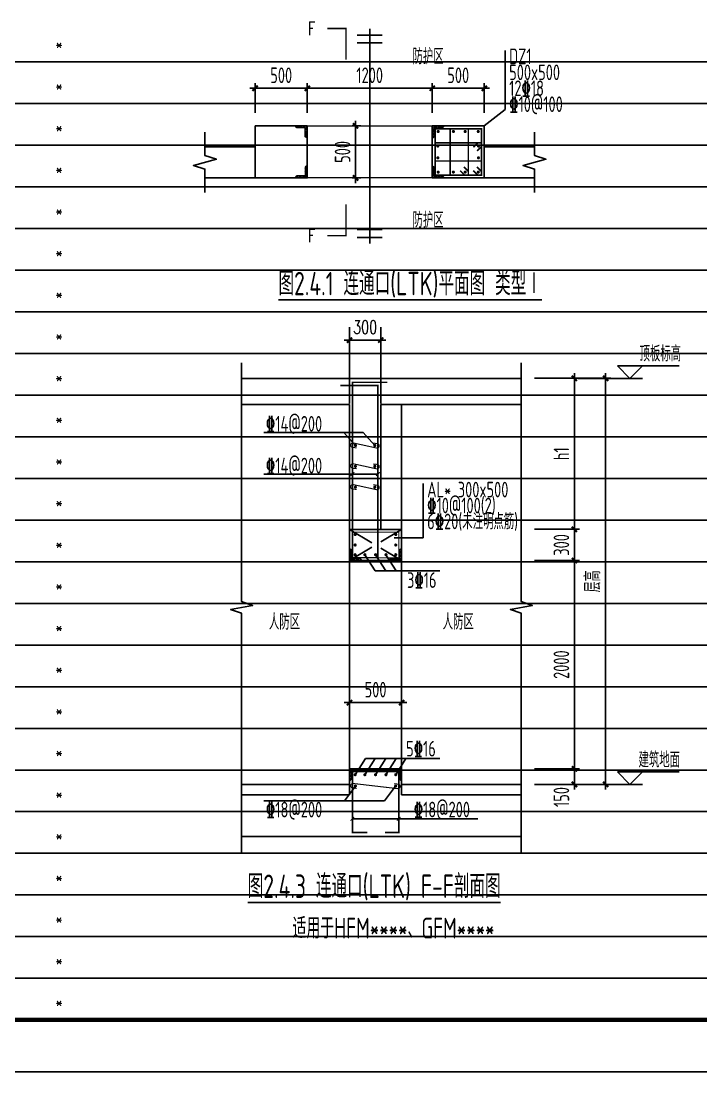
# Model space of a CAD drawing. Extents: x 37906 to 290206, y -18154 to 41246.
# Drawn here: x 50966 to 57496, y 11546 to 21639 of the extents above; entities that cross this region are included whole.
import ezdxf
from ezdxf.enums import TextEntityAlignment as Align

# ---------------------------------------------------------------- set-up
doc = ezdxf.new("R2010")
doc.units = 0
doc.header["$LTSCALE"] = 1000
doc.header["$MEASUREMENT"] = 0
doc.linetypes.add('DASH', pattern=[0.35, 0.25, -0.1])
for name, color, linetype, lineweight in [('0-DOOR', 6, 'Continuous', 18), ('REINL', 1, 'Continuous', 0), ('人防细线', 142, 'Continuous', 18)]:
    doc.layers.add(name, color=color, linetype=linetype, lineweight=lineweight)
for name, color, linetype in [('COLU', 7, 'Continuous'), ('DETL', 7, 'Continuous'), ('DETL_TEXT', 7, 'Continuous'), ('DIM', 3, 'Continuous'), ('DIM_SYMB', 3, 'Continuous'), ('ECA_TK', 7, 'Continuous'), ('PUB_DIM', 3, 'Continuous'), ('PUB_TEXT', 7, 'Continuous'), ('REIN', 1, 'Continuous'), ('TEXT', 7, 'Continuous'), ('tk', 7, 'Continuous'), ('WALL', 9, 'Continuous')]:
    doc.layers.add(name, color=color, linetype=linetype)
doc.styles.add('_TCH_DIM_T3', font='SIMPLEX', dxfattribs={"width": 0.705882, "bigfont": 'GBCBIG'})
doc.styles.add('_TCH_LABEL', font='COMPLEX', dxfattribs={"bigfont": 'GBCBIG'})
doc.styles.add('TSSD_Dimension', font='tssdeng.shx', dxfattribs={"width": 0.7, "bigfont": 'hztxt.shx'})
doc.styles.add('TSSD_Label', font='tssdeng2.shx', dxfattribs={"width": 0.7, "bigfont": 'tssdchn.shx'})
doc.styles.add('TSSD_Norm', font='tssdeng.shx', dxfattribs={"bigfont": 'hztxt.shx'})
doc.styles.add('TSSD_Rein', font='tssdeng2.shx', dxfattribs={"width": 0.7, "bigfont": 'tssdchn.shx'})
doc.dimstyles.new('_TCH_ARCH&&50', dxfattribs={"dimtxt": 127.5, "dimasz": 50, "dimexe": 125, "dimexo": 150, "dimgap": 61.25, "dimtad": 1, "dimdec": 0, "dimrnd": 5, "dimzin": 0, "dimdsep": 46, "dimtxsty": '_TCH_DIM_T3', "dimblk": 'ARCHTICK', "dimcen": 0.09, "dimclrt": 7, "dimazin": 2, "dimtfac": 1, "dimtdec": 0, "dimtix": 1, "dimtmove": 2, "dimatfit": 3, "dimfxl": 1, "dimtolj": 1, "dimtzin": 0, "dimarcsym": 0})
doc.dimstyles.new('TSSD_50_50', dxfattribs={"dimtxt": 150, "dimasz": 50, "dimexe": 50, "dimexo": 125, "dimgap": 50, "dimtad": 1, "dimdec": 0, "dimzin": 0, "dimdsep": 46, "dimtxsty": 'TSSD_Dimension', "dimblk": 'ARCHTICK', "dimblk1": 'ARCHTICK', "dimblk2": 'ARCHTICK', "dimcen": 0, "dimdle": 50, "dimclrt": 7, "dimadec": 0, "dimazin": 0, "dimtfac": 1, "dimtdec": 0, "dimtix": 1, "dimtmove": 2, "dimatfit": 3, "dimfxl": 1, "dimtolj": 1, "dimtzin": 0, "dimarcsym": 0})

# ---------------------------------------------------------------- blocks, each defined once
blk = doc.blocks.new('10B_A1')
at = {"layer": 'ECA_TK'}
blk.add_lwpolyline([(0, 0), (841, 0), (841, 594), (0, 594)], close=True, dxfattribs=at)
at = {"layer": 'ECA_TK', "const_width": 0.8}
blk.add_lwpolyline([(831, 10), (831, 584), (18, 584), (18, 10)], close=True, dxfattribs=at)
blk = doc.blocks.new('20190225.14125870')
at = {"color": 8, "lineweight": -3, "style": 'TSSD_Norm', "width": 0.8}
for p in [(0, 9142.25), (0, 8742.25), (0, 8342.25), (0, 7942.25), (0, 7542.25), (0, 7142.25), (0, 6742.25), (0, 6342.25), (0, 5942.25), (0, 5542.25), (0, 5142.25), (0, 4742.25), (0, 4342.25), (0, 3942.25), (0, 3542.25), (0, 3142.25), (0, 2742.25), (0, 2342.25), (0, 1942.25), (0, 1542.25), (0, 1142.25), (0, 742.25), (0, 342.25), (0, -57.75)]:
    blk.add_text('*', height=136.5, dxfattribs=at).set_placement(p)
blk = doc.blocks.new('20190225.14171298')
at = {"layer": 'Defpoints', "color": 8, "lineweight": -3}
for p, q in [((37350, 8800), (0, 8800)), ((37350, 8400), (0, 8400)), ((37350, 8000), (0, 8000)), ((37350, 7600), (0, 7600)), ((37350, 7200), (0, 7200)), ((37350, 6800), (0, 6800)), ((37350, 6400), (0, 6400)), ((37350, 6000), (0, 6000)), ((37350, 5600), (0, 5600)), ((37350, 5200), (0, 5200)), ((37350, 4800), (0, 4800)), ((37350, 4400), (0, 4400)), ((37350, 4000), (0, 4000)), ((37350, 3600), (0, 3600)), ((37350, 3200), (0, 3200)), ((37350, 2800), (0, 2800)), ((37350, 2400), (0, 2400)), ((37350, 2000), (0, 2000)), ((37350, 1600), (0, 1600)), ((37350, 1200), (0, 1200)), ((37350, 800), (0, 800)), ((37350, 400), (0, 400)), ((37350, 400), (0, 400)), ((37350, 0), (0, 0))]:
    blk.add_line(p, q, dxfattribs=at)
blk = doc.blocks.new('MJ-U')
at = {"layer": 'WALL'}
h = blk.add_hatch(dxfattribs=at)
h.set_pattern_fill('ANSI31', color=6, scale=100, style=0)
h.set_pattern_definition([(45, (-873776.461, -21584.63), (-8.83883476, 8.83883476), [])])
h.paths.add_polyline_path([(-117, 0), (0, 0), (0, -118), (-20, -104), (-20, -20), (-100, -20)])
at = {"layer": 'WALL', "color": 6}
blk.add_line((-117, 0), (-100, -20), dxfattribs=at)
at = {"layer": '人防细线', "color": 6}
for p, q in [((-117, 0), (0, 0)), ((-100, -20), (-117, 0)), ((0, 0), (0, -118)), ((-20, -20), (-100, -20)), ((-20, -104), (-20, -20)), ((0, -118), (-20, -104))]:
    blk.add_line(p, q, dxfattribs=at)
blk = doc.blocks.new('_ArchTick')
at = {"color": 0, "linetype": 'ByBlock', "const_width": 0.4}
blk.add_lwpolyline([(-0.5, -0.5), (0.5, 0.5)], dxfattribs=at)
blk = doc.blocks.new('*D9')
at = {"layer": 'Defpoints', "color": 0, "transparency": 16777216}
for p in [(53715, 20993), (53215, 20632), (53715, 20632)]:
    blk.add_point(p, dxfattribs=at)
at = {"layer": 'DIM', "color": 0, "lineweight": -2, "transparency": 16777216}
for p, q in [((53215, 20757), (53215, 21043)), ((53715, 20757), (53715, 21043)), ((53165, 20993), (53765, 20993))]:
    blk.add_line(p, q, dxfattribs=at)
at = {"layer": 'DIM', "color": 0, "lineweight": -2, "transparency": 16777216, "xscale": 50, "yscale": 50, "zscale": 50, "rotation": 180}
blk.add_blockref('_ArchTick', (53215, 20993), dxfattribs=at)
at = {"layer": 'DIM', "color": 0, "lineweight": -2, "transparency": 16777216, "xscale": 50, "yscale": 50, "zscale": 50}
blk.add_blockref('_ArchTick', (53715, 20993), dxfattribs=at)
at = {"layer": 'DIM', "color": 7, "transparency": 16777216, "insert": (53465, 21118), "char_height": 150, "attachment_point": 5, "style": 'TSSD_Dimension'}
blk.add_mtext('\\A1;500', dxfattribs=at)
blk = doc.blocks.new('*D10')
at = {"layer": 'Defpoints', "color": 0, "transparency": 16777216}
for p in [(54915, 20993), (53715, 20632), (54915, 20632)]:
    blk.add_point(p, dxfattribs=at)
at = {"layer": 'DIM', "color": 0, "lineweight": -2, "transparency": 16777216}
for p, q in [((53715, 20757), (53715, 21043)), ((54915, 20757), (54915, 21043)), ((53665, 20993), (54965, 20993))]:
    blk.add_line(p, q, dxfattribs=at)
at = {"layer": 'DIM', "color": 0, "lineweight": -2, "transparency": 16777216, "xscale": 50, "yscale": 50, "zscale": 50, "rotation": 180}
blk.add_blockref('_ArchTick', (53715, 20993), dxfattribs=at)
at = {"layer": 'DIM', "color": 0, "lineweight": -2, "transparency": 16777216, "xscale": 50, "yscale": 50, "zscale": 50}
blk.add_blockref('_ArchTick', (54915, 20993), dxfattribs=at)
at = {"layer": 'DIM', "color": 7, "transparency": 16777216, "insert": (54315, 21118), "char_height": 150, "attachment_point": 5, "style": 'TSSD_Dimension'}
blk.add_mtext('\\A1;1200', dxfattribs=at)
blk = doc.blocks.new('*D11')
at = {"layer": 'Defpoints', "color": 0, "transparency": 16777216}
for p in [(55415, 20993), (54915, 20632), (55415, 20632)]:
    blk.add_point(p, dxfattribs=at)
at = {"layer": 'DIM', "color": 0, "lineweight": -2, "transparency": 16777216}
for p, q in [((54915, 20757), (54915, 21043)), ((55415, 20757), (55415, 21043)), ((54865, 20993), (55465, 20993))]:
    blk.add_line(p, q, dxfattribs=at)
at = {"layer": 'DIM', "color": 0, "lineweight": -2, "transparency": 16777216, "xscale": 50, "yscale": 50, "zscale": 50, "rotation": 180}
blk.add_blockref('_ArchTick', (54915, 20993), dxfattribs=at)
at = {"layer": 'DIM', "color": 0, "lineweight": -2, "transparency": 16777216, "xscale": 50, "yscale": 50, "zscale": 50}
blk.add_blockref('_ArchTick', (55415, 20993), dxfattribs=at)
at = {"layer": 'DIM', "color": 7, "transparency": 16777216, "insert": (55165, 21118), "char_height": 150, "attachment_point": 5, "style": 'TSSD_Dimension'}
blk.add_mtext('\\A1;500', dxfattribs=at)
blk = doc.blocks.new('*D12')
at = {"layer": 'Defpoints', "color": 0, "transparency": 16777216}
for p in [(54023, 20632), (54023, 20132), (54179, 20132)]:
    blk.add_point(p, dxfattribs=at)
at = {"layer": 'DIM', "color": 0, "lineweight": -2, "transparency": 16777216}
for p, q in [((54148, 20632), (54229, 20632)), ((54179, 20682), (54179, 20082)), ((54148, 20132), (54229, 20132))]:
    blk.add_line(p, q, dxfattribs=at)
at = {"layer": 'DIM', "color": 0, "lineweight": -2, "transparency": 16777216, "xscale": 50, "yscale": 50, "zscale": 50}
for p, rotation in [((54179, 20632), 90), ((54179, 20132), 270)]:
    blk.add_blockref('_ArchTick', p, dxfattribs=dict(at, rotation=rotation))
at = {"layer": 'DIM', "color": 7, "transparency": 16777216, "insert": (54054, 20382), "char_height": 150, "attachment_point": 5, "rotation": 90, "style": 'TSSD_Dimension'}
blk.add_mtext('\\A1;500', dxfattribs=at)
blk = doc.blocks.new('*D122')
at = {"layer": 'Defpoints', "color": 0, "transparency": 16777216}
for p in [(55771, 18208), (56581, 18208), (55771, 14308)]:
    blk.add_point(p, dxfattribs=at)
at = {"layer": 'DIM', "color": 0, "lineweight": -2, "transparency": 16777216}
for p, q in [((55896, 18208), (56631, 18208)), ((56581, 14258), (56581, 18258)), ((55896, 14308), (56631, 14308))]:
    blk.add_line(p, q, dxfattribs=at)
at = {"layer": 'DIM', "color": 0, "lineweight": -2, "transparency": 16777216, "xscale": 50, "yscale": 50, "zscale": 50}
for p, rotation in [((56581, 18208), 90), ((56581, 14308), 270)]:
    blk.add_blockref('_ArchTick', p, dxfattribs=dict(at, rotation=rotation))
at = {"layer": 'DIM', "color": 7, "transparency": 16777216, "insert": (56456, 16258), "char_height": 150, "attachment_point": 5, "rotation": 90, "style": 'TSSD_Dimension'}
blk.add_mtext('\\A1;层高', dxfattribs=at)
blk = doc.blocks.new('*D123')
at = {"layer": 'Defpoints', "color": 0, "transparency": 16777216}
for p in [(55771, 16758), (56281, 16758), (55771, 16458)]:
    blk.add_point(p, dxfattribs=at)
at = {"layer": 'DIM', "color": 0, "lineweight": -2, "transparency": 16777216}
for p, q in [((55896, 16758), (56331, 16758)), ((56281, 16758), (56281, 16808)), ((56281, 16458), (56281, 16758)), ((55896, 16458), (56331, 16458)), ((56281, 16458), (56281, 16408))]:
    blk.add_line(p, q, dxfattribs=at)
at = {"layer": 'DIM', "color": 0, "lineweight": -2, "transparency": 16777216, "xscale": 50, "yscale": 50, "zscale": 50}
for p, rotation in [((56281, 16758), 270), ((56281, 16458), 90)]:
    blk.add_blockref('_ArchTick', p, dxfattribs=dict(at, rotation=rotation))
at = {"layer": 'DIM', "color": 7, "transparency": 16777216, "insert": (56156, 16608), "char_height": 150, "attachment_point": 5, "rotation": 90, "style": 'TSSD_Dimension'}
blk.add_mtext('\\A1;300', dxfattribs=at)
blk = doc.blocks.new('*D124')
at = {"layer": 'Defpoints', "color": 0, "transparency": 16777216}
for p in [(55771, 14458), (56281, 14458), (55771, 14308)]:
    blk.add_point(p, dxfattribs=at)
at = {"layer": 'DIM', "color": 0, "lineweight": -2, "transparency": 16777216}
for p, q in [((55896, 14458), (56331, 14458)), ((56281, 14258), (56281, 14508)), ((55896, 14308), (56331, 14308))]:
    blk.add_line(p, q, dxfattribs=at)
at = {"layer": 'DIM', "color": 0, "lineweight": -2, "transparency": 16777216, "xscale": 50, "yscale": 50, "zscale": 50}
for p, rotation in [((56281, 14458), 90), ((56281, 14308), 270)]:
    blk.add_blockref('_ArchTick', p, dxfattribs=dict(at, rotation=rotation))
at = {"layer": 'DIM', "color": 7, "transparency": 16777216, "insert": (56156, 14187), "char_height": 150, "attachment_point": 5, "rotation": 90, "style": 'TSSD_Dimension'}
blk.add_mtext('\\A1;150', dxfattribs=at)
blk = doc.blocks.new('*D125')
at = {"layer": 'Defpoints', "color": 0, "transparency": 16777216}
for p in [(54621, 15093), (54121, 14703), (54621, 14703)]:
    blk.add_point(p, dxfattribs=at)
at = {"layer": 'DIM', "color": 0, "lineweight": -2, "transparency": 16777216}
for p, q in [((54121, 14828), (54121, 15143)), ((54621, 14828), (54621, 15143)), ((54071, 15093), (54671, 15093))]:
    blk.add_line(p, q, dxfattribs=at)
at = {"layer": 'DIM', "color": 0, "lineweight": -2, "transparency": 16777216, "xscale": 50, "yscale": 50, "zscale": 50, "rotation": 180}
blk.add_blockref('_ArchTick', (54121, 15093), dxfattribs=at)
at = {"layer": 'DIM', "color": 0, "lineweight": -2, "transparency": 16777216, "xscale": 50, "yscale": 50, "zscale": 50}
blk.add_blockref('_ArchTick', (54621, 15093), dxfattribs=at)
at = {"layer": 'DIM', "color": 7, "transparency": 16777216, "insert": (54371, 15218), "char_height": 150, "attachment_point": 5, "style": 'TSSD_Dimension'}
blk.add_mtext('\\A1;500', dxfattribs=at)
blk = doc.blocks.new('*D126')
at = {"layer": 'Defpoints', "color": 0, "transparency": 16777216}
for p in [(55771, 16458), (56281, 16458), (55771, 14458)]:
    blk.add_point(p, dxfattribs=at)
at = {"layer": 'DIM', "color": 0, "lineweight": -2, "transparency": 16777216}
for p, q in [((55896, 16458), (56331, 16458)), ((56281, 14408), (56281, 16508)), ((55896, 14458), (56331, 14458))]:
    blk.add_line(p, q, dxfattribs=at)
at = {"layer": 'DIM', "color": 0, "lineweight": -2, "transparency": 16777216, "xscale": 50, "yscale": 50, "zscale": 50}
for p, rotation in [((56281, 16458), 90), ((56281, 14458), 270)]:
    blk.add_blockref('_ArchTick', p, dxfattribs=dict(at, rotation=rotation))
at = {"layer": 'DIM', "color": 7, "transparency": 16777216, "insert": (56156, 15458), "char_height": 150, "attachment_point": 5, "rotation": 90, "style": 'TSSD_Dimension'}
blk.add_mtext('\\A1;2000', dxfattribs=at)
blk = doc.blocks.new('*D127')
at = {"layer": 'Defpoints', "color": 0, "transparency": 16777216}
for p in [(55771, 18208), (56281, 18208), (55771, 16758)]:
    blk.add_point(p, dxfattribs=at)
at = {"layer": 'DIM', "color": 0, "lineweight": -2, "transparency": 16777216}
for p, q in [((55896, 18208), (56331, 18208)), ((56281, 16708), (56281, 18258)), ((55896, 16758), (56331, 16758))]:
    blk.add_line(p, q, dxfattribs=at)
at = {"layer": 'DIM', "color": 0, "lineweight": -2, "transparency": 16777216, "xscale": 50, "yscale": 50, "zscale": 50}
for p, rotation in [((56281, 18208), 90), ((56281, 16758), 270)]:
    blk.add_blockref('_ArchTick', p, dxfattribs=dict(at, rotation=rotation))
at = {"layer": 'DIM', "color": 7, "transparency": 16777216, "insert": (56156, 17483), "char_height": 150, "attachment_point": 5, "rotation": 90, "style": 'TSSD_Dimension'}
blk.add_mtext('\\A1;h1', dxfattribs=at)
blk = doc.blocks.new('*D135')
at = {"layer": 'Defpoints', "color": 0, "transparency": 16777216}
for p in [(54421, 18575), (54121, 17816), (54421, 17816)]:
    blk.add_point(p, dxfattribs=at)
at = {"layer": 'PUB_DIM', "color": 0, "lineweight": -2, "transparency": 16777216}
for p, q in [((54121, 17966), (54121, 18700)), ((54421, 17966), (54421, 18700)), ((54121, 18575), (54071, 18575)), ((54121, 18575), (54421, 18575)), ((54421, 18575), (54471, 18575))]:
    blk.add_line(p, q, dxfattribs=at)
at = {"layer": 'PUB_DIM', "color": 0, "lineweight": -2, "transparency": 16777216, "xscale": 50, "yscale": 50, "zscale": 50}
blk.add_blockref('_ArchTick', (54121, 18575), dxfattribs=at)
at = {"layer": 'PUB_DIM', "color": 0, "lineweight": -2, "transparency": 16777216, "xscale": 50, "yscale": 50, "zscale": 50, "rotation": 180}
blk.add_blockref('_ArchTick', (54421, 18575), dxfattribs=at)
at = {"layer": 'PUB_DIM', "color": 7, "transparency": 16777216, "insert": (54271, 18700), "char_height": 127.5, "attachment_point": 5, "style": '_TCH_DIM_T3'}
blk.add_mtext('\\A1;300', dxfattribs=at)

msp = doc.modelspace()

# ---------------------------------------------------------------- linework, layer by layer
at = {"color": 0, "linetype": 'ByBlock', "const_width": 10}
for points in [[(54166.8, 17305.7), (54130.9, 17269.9)], [(54411.7, 17305.7), (54375.9, 17269.9)], [(54166, 13994.4), (54130.2, 13958.6)], [(54611.7, 13995.1), (54575.9, 13959.3)]]:
    msp.add_lwpolyline(points, dxfattribs=at)
at = {"layer": '0-DOOR'}
msp.add_lwpolyline([(54915.3, 20632.1), (54915.3, 20132.1), (53715.3, 20132.1), (53715.3, 20632.1)], close=True, dxfattribs=at)
at = {"layer": 'COLU', "linetype": 'DASH'}
for p, q in [((54121.3, 16757.5), (54621.3, 16457.5)), ((54121.3, 16457.5), (54621.3, 16757.5))]:
    msp.add_line(p, q, dxfattribs=at)
at = {"layer": 'DETL'}
for p, q in [((54915.3, 20132.1), (54915.3, 20632.1)), ((53215.3, 20432.1), (52732.6, 20432.1)), ((55898, 20432.1), (55415.3, 20432.1)), ((53215.3, 20132.1), (52732.6, 20132.1)), ((55898, 20132.1), (55415.3, 20132.1)), ((53084.7, 18207.5), (55770.9, 18207.5)), ((53084.7, 17957.5), (54121.3, 17957.5)), ((54121.3, 14207.5), (54121.3, 17957.5)), ((54421.3, 17957.5), (55770.9, 17957.5)), ((54421.3, 16757.5), (54421.3, 17957.5)), ((54621.3, 17957.5), (54621.3, 14207.5)), ((54121.3, 16457.5), (54621.3, 16457.5)), ((54121.3, 14457.5), (54621.3, 14457.5)), ((53084.7, 14307.5), (54121.3, 14307.5)), ((54621.3, 14307.5), (55770.9, 14307.5)), ((54121.3, 14207.5), (53084.7, 14207.5)), ((55770.9, 14207.5), (54621.3, 14207.5)), ((55770.9, 13807.5), (53084.7, 13807.5))]:
    msp.add_line(p, q, dxfattribs=at)
for points in [[(53715.3, 20632.1), (53215.3, 20632.1), (53215.3, 20132.1), (53715.3, 20132.1)], [(54915.3, 20632.1), (55415.3, 20632.1), (55415.3, 20132.1), (54915.3, 20132.1)], [(54121.3, 16457.5), (54621.3, 16457.5), (54621.3, 16757.5), (54121.3, 16757.5)]]:
    msp.add_lwpolyline(points, close=True, dxfattribs=at)
at = {"layer": 'DETL_TEXT'}
for p, q in [((54195.3, 21504.3), (54435.3, 21504.3)), ((54315.3, 21564.3), (54315.3, 19501.4)), ((54195.3, 21429.3), (54435.3, 21429.3)), ((54195.3, 19636.4), (54435.3, 19636.4)), ((54195.3, 19561.4), (54435.3, 19561.4))]:
    msp.add_line(p, q, dxfattribs=at)
at = {"layer": 'DIM_SYMB'}
for points in [[(52732.6, 19992.1), (52732.6, 20217.1), (52622.6, 20252.1), (52842.6, 20312.1), (52732.6, 20347.1), (52732.6, 20572.1)], [(55898, 20572.1), (55898, 20347.1), (56008, 20312.1), (55788, 20252.1), (55898, 20217.1), (55898, 19992.1)], [(53084.7, 18357.5), (53084.7, 16063.8), (53189.7, 16025.6), (52979.7, 15988.5), (53084.7, 15951.3), (53084.7, 13657.5)], [(55770.9, 18357.5), (55770.9, 16063.8), (55875.9, 16025.6), (55665.9, 15988.5), (55770.9, 15951.3), (55770.9, 13657.5)]]:
    msp.add_lwpolyline(points, dxfattribs=at)
at = {"layer": 'PUB_DIM'}
for p, q in [((56814.1, 18207.5), (56694.1, 18327.5)), ((56694.1, 18327.5), (57286.5, 18327.5)), ((56814.1, 18207.5), (56934.1, 18327.5)), ((56315.9, 18207.5), (56934.1, 18207.5)), ((56814.1, 14307.5), (56694.1, 14427.5)), ((56694.1, 14427.5), (57286.5, 14427.5)), ((56814.1, 14307.5), (56934.1, 14427.5)), ((56315.9, 14307.5), (56934.1, 14307.5))]:
    msp.add_line(p, q, dxfattribs=at)
at = {"layer": 'PUB_TEXT', "const_width": 15}
for points in [[(53906.9, 21568.4), (54086.9, 21568.4), (54086.9, 21268.4)], [(54086.9, 19878), (54086.9, 19578), (53906.9, 19578)]]:
    msp.add_lwpolyline(points, dxfattribs=at)
at = {"layer": 'REIN', "const_width": 15}
for points in [[(55387.8, 20604.6), (55387.8, 20159.6), (54942.8, 20159.6), (54942.8, 20604.6)], [(55262, 20604.6), (55262, 20159.6), (55088.4, 20159.6), (55088.4, 20604.6)], [(54942.8, 20468.9), (55387.8, 20468.9), (55387.8, 20295.3), (54942.8, 20295.3)]]:
    msp.add_lwpolyline(points, close=True, dxfattribs=at)
at = {"layer": 'REIN', "ltscale": 0.5, "const_width": 15}
for points in [[(54965.3, 20578.2, -1), (54980.3, 20578.2, -1)], [(55110.9, 20578.2, -1), (55125.9, 20578.2, -1)], [(55239.5, 20578.2, 1), (55224.5, 20578.2, 1)], [(55365.3, 20578.2, 1), (55350.3, 20578.2, 1)], [(54969.1, 20446.4, 1), (54969.1, 20431.4, 1)], [(55358.8, 20446.4, 1), (55358.8, 20431.4, 1)], [(54969.1, 20317.8, -1), (54969.1, 20332.8, -1)], [(55358.8, 20317.8, -1), (55358.8, 20332.8, -1)], [(54965.3, 20188.5, -1), (54980.3, 20188.5, -1)], [(55110.9, 20188.5, -1), (55125.9, 20188.5, -1)], [(55239.5, 20188.5, 1), (55224.5, 20188.5, 1)], [(55365.3, 20188.5, 1), (55350.3, 20188.5, 1)], [(54177.8, 17570, 1), (54177.8, 17555, 1)], [(54364.1, 17570, 1), (54364.1, 17555, 1)], [(54177.8, 17370, 1), (54177.8, 17355, 1)], [(54364.1, 17370, 1), (54364.1, 17355, 1)], [(54177.8, 17170, 1), (54177.8, 17155, 1)], [(54364.1, 17170, 1), (54364.1, 17155, 1)], [(54175.2, 16700.5, -1), (54175.2, 16715.5, -1)], [(54564.9, 16700.5, -1), (54564.9, 16715.5, -1)], [(54175.2, 16599.6, -1), (54175.2, 16614.6, -1)], [(54564.9, 16599.6, -1), (54564.9, 16614.6, -1)], [(54175.2, 16506.4, -1), (54175.2, 16521.4, -1)], [(54268.7, 16506.4, -1), (54268.7, 16521.4, -1)], [(54371.3, 16506.4, -1), (54371.3, 16521.4, -1)], [(54471.3, 16506.4, -1), (54471.3, 16521.4, -1)], [(54564.9, 16506.4, -1), (54564.9, 16521.4, -1)], [(54175.2, 14408.6, 1), (54175.2, 14393.6, 1)], [(54268.7, 14408.6, 1), (54268.7, 14393.6, 1)], [(54371.3, 14408.6, 1), (54371.3, 14393.6, 1)], [(54471.3, 14408.6, 1), (54471.3, 14393.6, 1)], [(54564.9, 14408.6, 1), (54564.9, 14393.6, 1)], [(54177.8, 14284.5, 1), (54177.8, 14299.5, 1)], [(54564.1, 14284.5, 1), (54564.1, 14299.5, 1)]]:
    msp.add_lwpolyline(points, format="xyb", close=True, dxfattribs=at)
at = {"layer": 'REIN', "const_width": 15}
for points in [[(55310, 20426.5), (55352.4, 20468.9)], [(55387.8, 20433.5), (55345.4, 20391.1)], [(55226.7, 20159.6), (55184.3, 20202)], [(55219.6, 20237.4), (55262, 20194.9)], [(55352.4, 20159.6), (55310, 20202)], [(55345.4, 20237.4), (55387.8, 20194.9)], [(54032.4, 18139.6), (54393.8, 18139.6), (54393.8, 16485), (54148.8, 16485), (54148.8, 18168.8), (54485.8, 18168.8)], [(54460.7, 13846), (54593.8, 13846), (54593.8, 14430), (54148.8, 14430), (54148.8, 13846), (54292.7, 13846)]]:
    msp.add_lwpolyline(points, dxfattribs=at)
at = {"layer": 'REIN', "linetype": 'DASH', "ltscale": 0.3, "const_width": 10}
msp.add_lwpolyline([(54190.9, 17339.8), (54151.2, 17344.4, -0.9976711), (54156.1, 17387.5), (54383, 17337.9, 1.0023344), (54387.9, 17380.9), (54348.1, 17385.5)], format="xyb", dxfattribs=at)
at = {"layer": 'REIN', "ltscale": 0.5, "const_width": 10}
msp.add_lwpolyline([(54148.3, 16484.5), (54594.3, 16484.5), (54594.3, 16730.5), (54148.3, 16730.5)], close=True, dxfattribs=at)
at = {"layer": 'REINL', "const_width": 10}
for points in [[(54190.9, 17539.8), (54151.2, 17544.4, -0.9976711), (54156.1, 17587.5), (54383, 17537.9, 1.0023344), (54387.9, 17580.9), (54348.1, 17585.5)], [(54190.9, 17139.8), (54151.2, 17144.4, -0.9976711), (54156.1, 17187.5), (54383, 17137.9, 1.0023344), (54387.9, 17180.9), (54348.1, 17185.5)], [(54190.9, 14269.3), (54151.2, 14273.9, -0.9976711), (54156.1, 14316.9), (54583, 14267.3, 1.0023344), (54587.9, 14310.4), (54548.1, 14315)]]:
    msp.add_lwpolyline(points, format="xyb", dxfattribs=at)
at = {"layer": 'TEXT', "ltscale": 100}
for p, q in [((55616.8, 21357.1), (55616.8, 20790)), ((55616.8, 20790), (55415.3, 20632.1)), ((53299.4, 17689.1), (54253, 17689.1)), ((53299.4, 17287.8), (54393.8, 17287.8)), ((54268.7, 16513.9), (54366.5, 16359)), ((54371.3, 16513.9), (54469.2, 16359)), ((54471.3, 16513.9), (54569.2, 16359)), ((54988.7, 16359), (54366.5, 16359)), ((54175.2, 14401.1), (54273, 14556.1)), ((54268.7, 14401.1), (54366.5, 14556.1)), ((54988.7, 14556.1), (54273, 14556.1)), ((54371.3, 14401.1), (54469.2, 14556.1)), ((54471.3, 14401.1), (54569.2, 14556.1)), ((54564.9, 14401.1), (54662.7, 14556.1)), ((54177.8, 14292), (54072.1, 14150.6)), ((54564.1, 14292), (54458.3, 14150.6)), ((53299.4, 14150.6), (54458.3, 14150.6)), ((54148.8, 13977.2), (55354.4, 13977.2))]:
    msp.add_line(p, q, dxfattribs=at)
at = {"layer": 'TEXT'}
for p, q in [((54177.8, 17562.5), (54066.7, 17689.1)), ((54364.1, 17562.5), (54253, 17689.1)), ((54829.3, 17197), (54829.3, 16676.8)), ((54829.3, 16676.8), (54551.4, 16676.8))]:
    msp.add_line(p, q, dxfattribs=at)

# ---------------------------------------------------------------- block references
for name, p in [('20190225.14125870', (51295.9, 12208.5)), ('MJ-U', (53715.3, 20632.1))]:
    msp.add_blockref(name, p)
at = {"xscale": -1}
msp.add_blockref('MJ-U', (54915.3, 20632.1), dxfattribs=at)
for p, rotation in [((53715.3, 20132.1), 180), ((54121.3, 16457.5), 90), ((54621.3, 14457.5), 270)]:
    msp.add_blockref('MJ-U', p, dxfattribs=dict(at, rotation=rotation))
for p, rotation in [((54915.3, 20132.1), 180), ((54621.3, 16457.5), 270), ((54121.3, 14457.5), 90)]:
    msp.add_blockref('MJ-U', p, dxfattribs=dict(rotation=rotation))
at = {"layer": 'DIM_SYMB'}
msp.add_blockref('20190225.14171298', (38806.2, 12446.3), dxfattribs=at)
at = {"layer": 'tk', "xscale": 50, "yscale": 50, "zscale": 50}
msp.add_blockref('10B_A1', (37906.2, 11546.3), dxfattribs=at)

# ---------------------------------------------------------------- texts
at = {"layer": 'DETL', "lineweight": 13, "style": 'TSSD_Rein', "width": 0.7}
msp.add_text('适用于HFM****、GFM****', height=200, dxfattribs=at).set_placement((53574.6, 12827.6))
at = {"layer": 'PUB_TEXT'}
for s, height, style, width, p in [('F', 127.5, '_TCH_LABEL', 0.705882, (53722.6, 21504.6)), ('F', 127.5, '_TCH_LABEL', 0.705882, (53722.6, 19514.3)), ('顶板标高', 150, 'TSSD_Rein', 0.7, (56906.5, 18369.5)), ('建筑地面', 150, 'TSSD_Rein', 0.7, (56896.4, 14469.5))]:
    msp.add_text(s, height=height, dxfattribs=dict(at, style=style, width=width)).set_placement(p)
at = {"layer": 'TEXT', "ltscale": 100, "style": 'TSSD_Rein', "width": 0.7}
for s, p in [('防护区', (54726, 21224.4)), ('DZ1', (55654.3, 21224.4)), ('500x500', (55654.3, 21071.4)), ('12\x8418', (55654.3, 20918.4)), ('\x8410@100', (55654.3, 20765.4)), ('防护区', (54726, 19653.1)), ('\x8414@200', (53318.5, 17696.1)), ('\x8414@200', (53318.5, 17294.8)), ('AL* 300x500', (54866.8, 17064.3)), ('\x8410@100(2)', (54866.8, 16911.3)), ('6\x8420(未注明点筋)', (54866.8, 16758.3)), ('3\x8416', (54673.4, 16194.8)), ('5\x8416', (54664.4, 14576)), ('\x8418@200', (53318.5, 13991.1)), ('\x8418@200', (54737.7, 13991.8))]:
    msp.add_text(s, height=150, dxfattribs=at).set_placement(p)
at = {"layer": 'TEXT', "style": 'TSSD_Label', "width": 0.7}
for s, p in [('%%u图2.4.1 连通口(LTK)平面图 类型Ⅰ', (53438.8, 18937.8)), ('%%u图2.4.3 连通口(LTK) F-F剖面图', (53143.6, 13149.8))]:
    msp.add_text(s, height=225, dxfattribs=at).set_placement(p, align=Align.BOTTOM_LEFT)
at = {"layer": 'TEXT', "style": 'TSSD_Rein', "width": 0.7}
for p in [(53347.1, 15794), (55015.6, 15794)]:
    msp.add_text('人防区', height=150, dxfattribs=at).set_placement(p)

# ---------------------------------------------------------------- dimensions: what is measured, and where the dimension line sits
at = {"layer": 'DIM'}
for base, p1, p2, picture, middle in [((53715.3, 20992.5), (53215.3, 20632.1), (53715.3, 20632.1), '*D9', (53465.3, 21117.5)), ((54915.3, 20992.5), (53715.3, 20632.1), (54915.3, 20632.1), '*D10', (54315.3, 21117.5)), ((55415.3, 20992.5), (54915.3, 20632.1), (55415.3, 20632.1), '*D11', (55165.3, 21117.5)), ((54621.3, 15093), (54121.3, 14702.8), (54621.3, 14702.8), '*D125', (54371.3, 15218))]:
    dim = msp.add_linear_dim(base=base, p1=p1, p2=p2, dimstyle='TSSD_50_50', dxfattribs=at)
    dim.commit()
    dim.dimension.update_dxf_attribs({"geometry": picture, "text_midpoint": middle})
for base, p1, p2, picture, middle in [((54178.6, 20132.1), (54023.2, 20632.1), (54023.2, 20132.1), '*D12', (54053.6, 20382.1)), ((56281.5, 16757.5), (55770.9, 16457.5), (55770.9, 16757.5), '*D123', (56156.5, 16607.5)), ((56281.5, 16457.5), (55770.9, 14457.5), (55770.9, 16457.5), '*D126', (56156.5, 15457.5))]:
    dim = msp.add_linear_dim(base=base, p1=p1, p2=p2, angle=90, dimstyle='TSSD_50_50', dxfattribs=at)
    dim.commit()
    dim.dimension.update_dxf_attribs({"geometry": picture, "text_midpoint": middle})
for base, p1, text, picture, middle in [((56581.5, 18207.5), (55770.9, 14307.5), '层高', '*D122', (56456.5, 16257.5)), ((56281.5, 18207.5), (55770.9, 16757.5), 'h1', '*D127', (56156.5, 17482.5))]:
    dim = msp.add_linear_dim(base=base, p1=p1, p2=(55770.9, 18207.5), angle=90, text=text, dimstyle='TSSD_50_50', dxfattribs=at)
    dim.commit()
    dim.dimension.update_dxf_attribs({"geometry": picture, "text_midpoint": middle})
dim = msp.add_linear_dim(base=(56281.5, 14457.5), p1=(55770.9, 14307.5), p2=(55770.9, 14457.5), angle=90, dimstyle='TSSD_50_50', dxfattribs=at)
dim.commit()
dim.dimension.update_dxf_attribs({"geometry": '*D124', "text_midpoint": (56156.5, 14186.6), "dimtype": 160})
at = {"layer": 'PUB_DIM'}
dim = msp.add_aligned_dim(p1=(54121.3, 17816), p2=(54421.3, 17816), distance=758.7, dimstyle='_TCH_ARCH&&50', dxfattribs=at)
dim.commit()
dim.dimension.update_dxf_attribs({"geometry": '*D135', "text_midpoint": (54271.3, 18699.7)})

doc.saveas('drawing.dxf')
